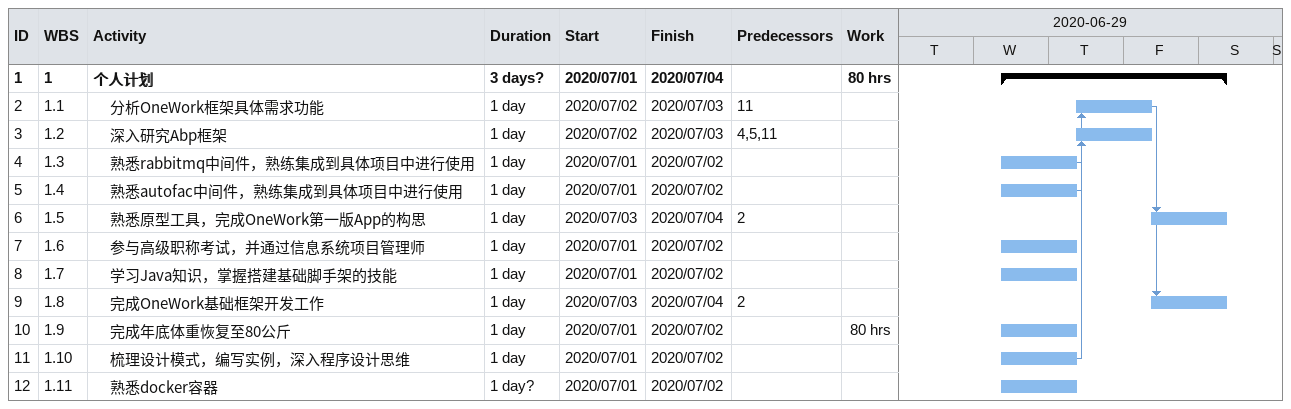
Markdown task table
| ID | WBS | Task | Duration | Start | Finish | Predecessors | Work (h) |
|---|---|---|---|---|---|---|---|
| 1 | 1 | **个人计划** | 3d? | 2020-07-01 | 2020-07-04 |  | 80 |
| 2 | 1.1 | 分析OneWork框架具体需求功能 | 1d | 2020-07-02 | 2020-07-03 | 11 |  |
| 3 | 1.2 | 深入研究Abp框架 | 1d | 2020-07-02 | 2020-07-03 | 4, 5, 11 |  |
| 4 | 1.3 | 熟悉rabbitmq中间件，熟练集成到具体项目中进行使用 | 1d | 2020-07-01 | 2020-07-02 |  |  |
| 5 | 1.4 | 熟悉autofac中间件，熟练集成到具体项目中进行使用 | 1d | 2020-07-01 | 2020-07-02 |  |  |
| 6 | 1.5 | 熟悉原型工具，完成OneWork第一版App的构思 | 1d | 2020-07-03 | 2020-07-04 | 2 |  |
| 7 | 1.6 | 参与高级职称考试，并通过信息系统项目管理师 | 1d | 2020-07-01 | 2020-07-02 |  |  |
| 8 | 1.7 | 学习Java知识，掌握搭建基础脚手架的技能 | 1d | 2020-07-01 | 2020-07-02 |  |  |
| 9 | 1.8 | 完成OneWork基础框架开发工作 | 1d | 2020-07-03 | 2020-07-04 | 2 |  |
| 10 | 1.9 | 完成年底体重恢复至80公斤 | 1d | 2020-07-01 | 2020-07-02 |  | 80 |
| 11 | 1.10 | 梳理设计模式，编写实例，深入程序设计思维 | 1d | 2020-07-01 | 2020-07-02 |  |  |
| 12 | 1.11 | 熟悉docker容器 | 1d? | 2020-07-01 | 2020-07-02 |  |  |
